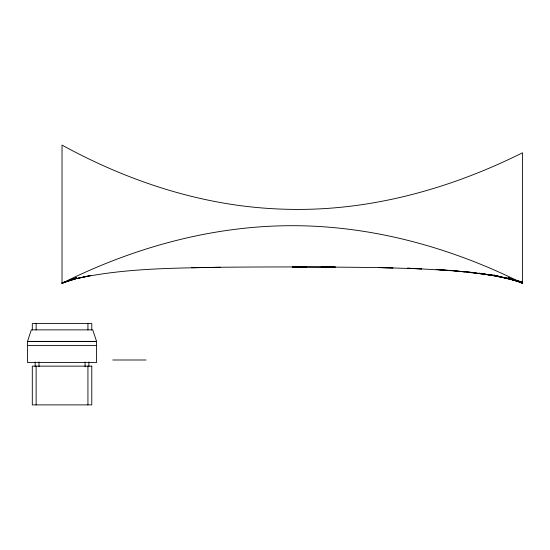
<?xml version="1.0" encoding="UTF-8"?>
<svg xmlns="http://www.w3.org/2000/svg" width="550" height="550" viewBox="0 0 550 550"><rect width="100%" height="100%" fill="white"/><g stroke="black" fill="none" stroke-linecap="round" stroke-linejoin="round"><path stroke-width="0.82" d="M27.5 341.385L31.336 329.869L92.73 329.869L96.573 341.385L96.573 362.491L27.5 362.491L27.5 341.385L96.573 341.385M62.033 283.25C133.32 247.562 212.231 225.679 292.27 225.692C372.302 225.679 451.213 247.562 522.5 283.25L522.5 152.783C459.766 184.085 391.291 204.978 321.049 208.801A439.773 439.773 0 0 1 234.712 204.868C174.027 195.951 115.713 174.494 62.033 145.111L62.033 283.25L76.422 277.606L62.033 283.202L76.422 278.107L62.033 283.092L76.422 278.465L62.033 282.865L76.422 278.637L90.812 275.461L76.422 278.603C123.619 268.29 172.239 268.153 220.323 267.259C277.881 266.722 335.445 266.846 392.996 267.843L378.606 267.554L421.774 268.847L407.385 268.201L450.553 270.497L436.164 269.514L464.942 271.824L450.553 270.359L492.876 275.158L464.942 271.549L493.721 275.639L479.332 273.206L508.111 278.431L493.721 275.522L522.5 282.033L493.721 275.055L522.5 282.549L508.111 278.479L522.5 282.893L508.111 278.114L522.5 283.099L508.111 277.606L522.5 283.202M191.538 267.733L220.323 267.259M28.139 341.577L95.927 341.577M28.139 345.414L95.927 345.414M112.757 359.996L146.073 359.996M306.659 266.977L292.27 266.942L335.438 267.073L321.049 267.039M91.774 329.938L91.774 323.538L32.299 323.538L32.299 329.938M88.894 361.914L88.894 366.712M87.938 323.538L87.938 329.938M87.938 366.135L87.938 404.889M85.058 361.914L85.058 366.712M39.009 361.914L39.009 366.712M36.135 323.538L36.135 329.938M36.135 366.135L36.135 404.889M35.172 361.914L35.172 366.712M91.774 366.135L32.299 366.135L32.299 404.889L91.774 404.889L91.774 366.135"/></g></svg>
